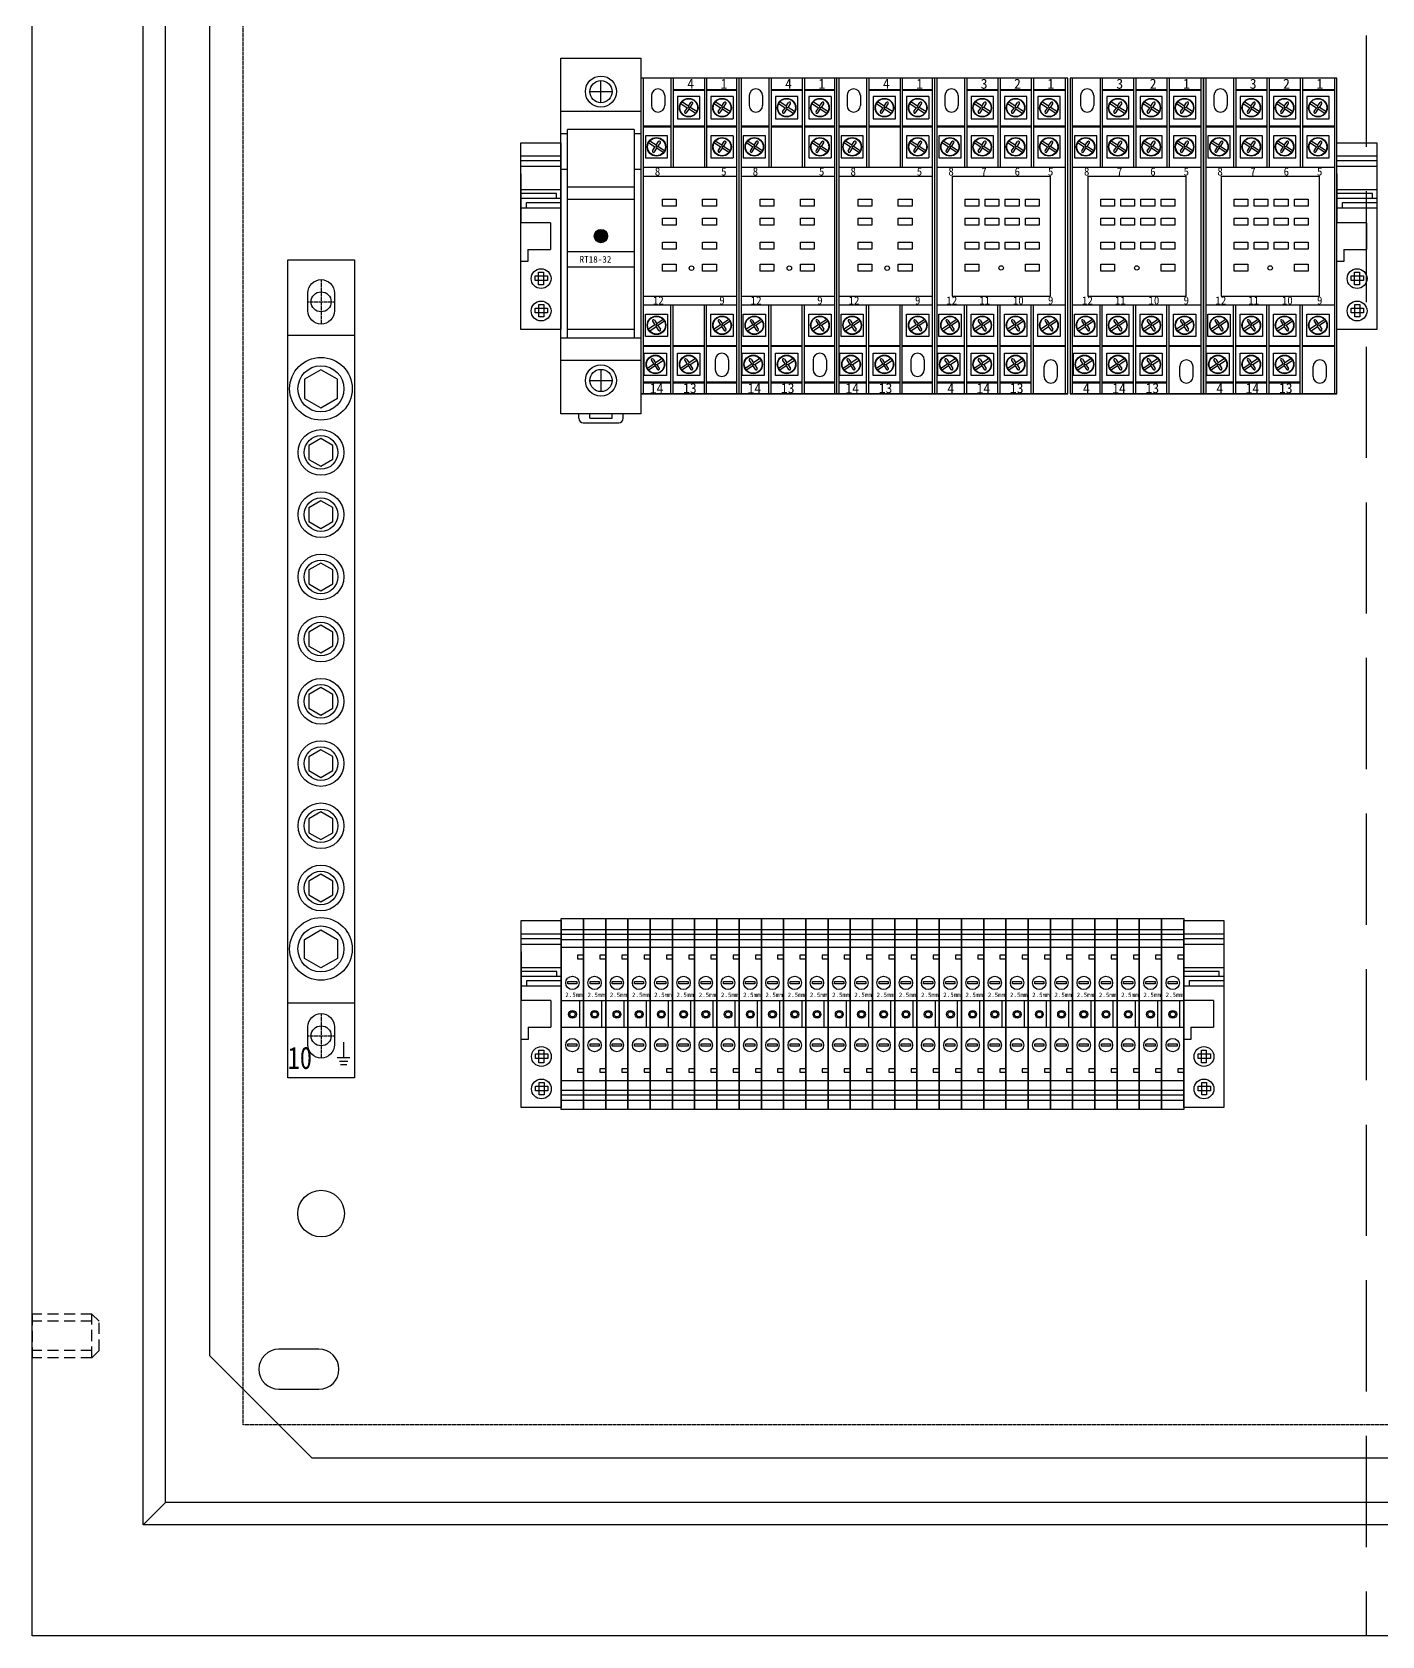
# Model space of a CAD drawing. Extents: x 1550729 to 1551329, y 398456 to 399656.
# Drawn here: x 1550728.8 to 1551032.3, y 398456.1 to 398816.9 of the extents above; entities that cross this region are included whole.
import ezdxf

# ---------------------------------------------------------------- set-up
doc = ezdxf.new("R2010")
doc.units = 0
doc.header["$MEASUREMENT"] = 0
for name, pattern in [('DASH', [0.35, 0.25, -0.1]), ('HIDDEN', [0.375, 0.25, -0.125]), ('LYJS-XX', [0.35, 0.25, -0.1])]:
    doc.linetypes.add(name, pattern=pattern)
for name, color, linetype in [('LY-JS-BJ', 7, 'Continuous'), ('LY-JS-YQJ', 7, 'Continuous'), ('布置图', 20, 'Continuous')]:
    doc.layers.add(name, color=color, linetype=linetype)
doc.layers.add('LY-二次控制图', color=7, linetype='Continuous', lineweight=18)
doc.styles.add('-宋体', font='', dxfattribs={"width": 0.65})
doc.styles.get('-宋体').set_extended_font_data('NSimSun')

# ---------------------------------------------------------------- blocks, each defined once
blk = doc.blocks.new('A$C7F2E4CF4')
at = {"layer": 'LY-JS-YQJ', "color": 1, "linetype": 'DASH'}
for p, q in [((0, 5), (0, -5)), ((-3, 0), (3, 0))]:
    blk.add_line(p, q, dxfattribs=at)
at = {"layer": 'LY-JS-YQJ', "color": 0, "linetype": 'ByBlock'}
blk.add_lwpolyline([(0, 5), (0, 5, -0.414214), (3, 2), (3, -2, -0.414214), (0, -5), (0, -5, -0.414214), (-3, -2), (-3, 2, -0.414214)], format="xyb", close=True, dxfattribs=at)
blk = doc.blocks.new('10位地排2021')
at = {"layer": 'LY-JS-YQJ', "color": 2}
for p, q in [((0, 0), (0, 184)), ((0, 184), (15, 184)), ((15, 184), (15, 0)), ((15, 167), (0, 167)), ((15, 16.77), (0, 16.77)), ((15, 0), (0, 0))]:
    blk.add_line(p, q, dxfattribs=at)
at = {"layer": 'LY-JS-YQJ', "color": 4}
for p, q in [((12.56, 7.99), (12.56, 4.56)), ((11.13, 4.56), (13.98, 4.56)), ((11.63, 3.76), (13.48, 3.76)), ((11.84, 3.01), (13.27, 3.01))]:
    blk.add_line(p, q, dxfattribs=at)
at = {"layer": 'LY-JS-YQJ', "color": 3}
for points in [[(7.47, 150.73), (11.17, 152.88), (11.15, 157.15), (7.44, 159.28), (3.75, 157.13), (3.76, 152.85)], [(7.47, 137.58), (10.17, 139.14), (10.15, 142.26), (7.45, 143.81), (4.75, 142.24), (4.76, 139.13)], [(7.47, 123.58), (10.17, 125.14), (10.15, 128.26), (7.45, 129.81), (4.75, 128.24), (4.76, 125.13)], [(7.47, 109.58), (10.17, 111.14), (10.15, 114.26), (7.45, 115.81), (4.75, 114.24), (4.76, 111.13)], [(7.47, 95.58), (10.17, 97.14), (10.15, 100.26), (7.45, 101.81), (4.75, 100.24), (4.76, 97.13)], [(7.47, 81.58), (10.17, 83.14), (10.15, 86.26), (7.45, 87.81), (4.75, 86.24), (4.76, 83.13)], [(7.47, 67.58), (10.17, 69.14), (10.15, 72.26), (7.45, 73.81), (4.75, 72.24), (4.76, 69.13)], [(7.47, 53.58), (10.17, 55.14), (10.15, 58.26), (7.45, 59.81), (4.75, 58.24), (4.76, 55.13)], [(7.47, 39.58), (10.17, 41.14), (10.15, 44.26), (7.45, 45.81), (4.75, 44.24), (4.76, 41.13)], [(7.47, 33.28), (11.17, 31.13), (11.15, 26.85), (7.44, 24.72), (3.75, 26.87), (3.76, 31.15)]]:
    blk.add_lwpolyline(points, close=True, dxfattribs=at)
for centre, radius in [((7.46, 155), 7.05), ((7.46, 155), 5.18), ((7.46, 140.69), 5.14), ((7.46, 140.69), 3.78), ((7.46, 126.69), 5.14), ((7.46, 126.69), 3.78), ((7.46, 112.69), 5.14), ((7.46, 112.69), 3.78), ((7.46, 98.69), 5.14), ((7.46, 98.69), 3.78), ((7.46, 84.69), 5.14), ((7.46, 84.69), 3.78), ((7.46, 70.69), 5.14), ((7.46, 70.69), 3.78), ((7.46, 56.69), 5.14), ((7.46, 56.69), 3.78), ((7.46, 42.69), 5.14), ((7.46, 42.69), 3.78), ((7.46, 29), 7.05), ((7.46, 29), 5.18)]:
    blk.add_circle(centre, radius, dxfattribs=at)
at = {"layer": 'LY-JS-YQJ', "color": 0}
for p in [(7.5, 174.55), (7.5, 9.45)]:
    blk.add_blockref('A$C7F2E4CF4', p, dxfattribs=at)
at = {"layer": 'LY-JS-YQJ', "color": 1, "style": '-宋体', "width": 0.8}
blk.add_text('10', height=5, dxfattribs=at).set_placement((0, 2))
blk = doc.blocks.new('600-1200-明-底板')
at = {"layer": 'LY-JS-BJ', "color": 1}
blk.add_lwpolyline([(-237, 560), (237, 560), (260, 537), (260, -537), (237, -560), (-237, -560), (-260, -537), (-260, 537)], close=True, dxfattribs=at)
blk.add_lwpolyline([(-244.5, -544.5), (-235.5, -544.5, 1), (-235.5, -535.5), (-244.5, -535.5, 1)], format="xyb", close=True, dxfattribs=at)
blk.add_circle((-235, -505), 5.25, dxfattribs=at)
blk = doc.blocks.new('壳体接地点')
at = {"layer": 'LY-JS-BJ', "color": 0, "linetype": 'HIDDEN', "lineweight": -3, "ltscale": 10}
for p, q in [((13.43, 4.92), (0, 4.92)), ((13.43, -4.92), (13.43, 4.92)), ((15.06, 3.3), (13.43, 4.92)), ((13.43, 3.3), (0, 3.3)), ((15.06, -3.3), (15.06, 3.3)), ((13.43, -3.3), (0, -3.3)), ((15.06, -3.3), (13.43, -4.92)), ((13.43, -4.92), (0, -4.92))]:
    blk.add_line(p, q, dxfattribs=at)
at = {"layer": 'LY-JS-BJ', "color": 7, "linetype": 'HIDDEN', "lineweight": -3, "ltscale": 10}
blk.add_line((0, 4.92), (0, -4.92), dxfattribs=at)
blk = doc.blocks.new('端子堵头')
at = {"layer": 'LY-JS-YQJ'}
for p, q in [((0, 39.03), (9, 39.03)), ((0, 37.96), (9, 37.96)), ((0, 36.73), (9, 36.73)), ((0, 35), (0, 24)), ((9, 35), (9, 24)), ((9, 34.58), (9, 33.47)), ((0, 31.48), (9, 31.48)), ((7.97, 30.59), (0, 30.59)), ((0, 29.53), (9, 29.53)), ((7.97, 29.53), (7.97, 30.59)), ((0, 27.32), (9, 27.32)), ((1.25, 27.32), (1.25, 28.56)), ((1.25, 28.56), (9, 28.56)), ((6.66, 24), (0, 24)), ((6.66, 24), (6.66, 18)), ((1.59, 15.27), (0, 15.27)), ((1.59, 18), (1.59, 15.27)), ((1.59, 18), (6.66, 18))]:
    blk.add_line(p, q, dxfattribs=at)
for points in [[(0, 42), (9, 42), (9, 0), (0, 0)], [(3.2, 12.05), (6.01, 12.05), (6.01, 10.99), (3.2, 10.99)], [(5.06, 12.84), (5.06, 10.03), (3.99, 10.03), (3.99, 12.84)], [(3.2, 4.76), (6.01, 4.76), (6.01, 3.69), (3.2, 3.69)], [(5.13, 5.6), (5.13, 2.79), (4.06, 2.79), (4.06, 5.6)]]:
    blk.add_lwpolyline(points, close=True, dxfattribs=at)
for centre in [(4.54, 11.43), (4.54, 4.14)]:
    blk.add_circle(centre, 2.23, dxfattribs=at)
blk = doc.blocks.new('HH54P')
at = {"layer": 'LY-JS-YQJ'}
for p, q in [((0, 71), (0, 68.5)), ((30, 71), (0, 71)), ((0, 71), (0, 0)), ((0.5, 71), (0.5, 0)), ((6.75, 71), (6.75, 51)), ((7.25, 71), (7.25, 51)), ((14.25, 71), (14.25, 51)), ((14.75, 71), (14.75, 51)), ((21.75, 71), (21.75, 51)), ((22.25, 71), (22.25, 51)), ((29.5, 0), (29.5, 71)), ((30, 0), (30, 71)), ((2.34, 67.09), (2.34, 64.88)), ((5.34, 67.09), (5.34, 64.88)), ((7.25, 68.5), (14.25, 68.5)), ((7.25, 68.3), (14.25, 68.3)), ((13.24, 66.87), (8.24, 66.87)), ((8.24, 66.87), (8.24, 61.87)), ((10.4, 64.3), (8.95, 65.27)), ((10.67, 64.71), (9.21, 65.67)), ((10.67, 64.71), (11.21, 65.53)), ((11.07, 64.44), (11.61, 65.26)), ((13.24, 61.87), (13.24, 66.87)), ((14.75, 68.5), (21.75, 68.5)), ((14.75, 68.3), (21.75, 68.3)), ((15.74, 66.87), (15.74, 61.87)), ((20.74, 66.87), (15.74, 66.87)), ((17.9, 64.3), (16.45, 65.27)), ((18.17, 64.71), (16.71, 65.67)), ((18.17, 64.71), (18.71, 65.53)), ((18.57, 64.44), (19.11, 65.26)), ((20.74, 61.87), (20.74, 66.87)), ((22.25, 68.5), (29.5, 68.5)), ((22.25, 68.3), (29.5, 68.3)), ((28.24, 66.87), (23.24, 66.87)), ((23.24, 66.87), (23.24, 61.87)), ((25.4, 64.3), (23.95, 65.27)), ((25.67, 64.71), (24.21, 65.67)), ((25.67, 64.71), (26.21, 65.53)), ((26.07, 64.44), (26.61, 65.26)), ((28.24, 61.87), (28.24, 66.87)), ((8.24, 61.87), (13.24, 61.87)), ((9.86, 63.48), (10.4, 64.3)), ((10.26, 63.22), (10.8, 64.04)), ((11.07, 64.44), (10.4, 64.3)), ((10.67, 64.71), (10.8, 64.04)), ((12.26, 63.08), (10.8, 64.04)), ((12.53, 63.48), (11.07, 64.44)), ((15.74, 61.87), (20.74, 61.87)), ((17.36, 63.48), (17.9, 64.3)), ((17.76, 63.22), (18.3, 64.04)), ((18.57, 64.44), (17.9, 64.3)), ((18.17, 64.71), (18.3, 64.04)), ((19.76, 63.08), (18.3, 64.04)), ((20.03, 63.48), (18.57, 64.44)), ((23.24, 61.87), (28.24, 61.87)), ((24.86, 63.48), (25.4, 64.3)), ((25.26, 63.22), (25.8, 64.04)), ((26.07, 64.44), (25.4, 64.3)), ((25.67, 64.71), (25.8, 64.04)), ((27.26, 63.08), (25.8, 64.04)), ((27.53, 63.48), (26.07, 64.44)), ((0.5, 60.3), (6.75, 60.3)), ((0.5, 60.1), (6.75, 60.1)), ((5.99, 58.07), (0.99, 58.07)), ((0.99, 58.07), (0.99, 53.07)), ((5.99, 53.07), (5.99, 58.07)), ((7.25, 60.3), (14.25, 60.3)), ((7.25, 60.1), (14.25, 60.1)), ((8.24, 58.07), (8.24, 53.07)), ((13.24, 58.07), (8.24, 58.07)), ((13.24, 53.07), (13.24, 58.07)), ((14.75, 60.3), (21.75, 60.3)), ((14.75, 60.1), (21.75, 60.1)), ((20.74, 58.07), (15.74, 58.07)), ((15.74, 58.07), (15.74, 53.07)), ((20.74, 53.07), (20.74, 58.07)), ((22.25, 60.3), (29.5, 60.3)), ((22.25, 60.1), (29.5, 60.1)), ((23.24, 58.07), (23.24, 53.07)), ((28.24, 58.07), (23.24, 58.07)), ((28.24, 53.07), (28.24, 58.07)), ((3.15, 55.51), (1.7, 56.47)), ((3.42, 55.91), (1.96, 56.87)), ((2.61, 54.68), (3.15, 55.51)), ((3.01, 54.42), (3.55, 55.24)), ((3.82, 55.64), (3.15, 55.51)), ((3.42, 55.91), (3.96, 56.73)), ((3.42, 55.91), (3.55, 55.24)), ((5.01, 54.28), (3.55, 55.24)), ((3.82, 55.64), (4.36, 56.46)), ((5.28, 54.68), (3.82, 55.64)), ((10.4, 55.51), (8.95, 56.47)), ((10.67, 55.91), (9.21, 56.87)), ((9.86, 54.68), (10.4, 55.51)), ((10.26, 54.42), (10.8, 55.24)), ((11.07, 55.64), (10.4, 55.51)), ((10.67, 55.91), (11.21, 56.73)), ((10.67, 55.91), (10.8, 55.24)), ((12.26, 54.28), (10.8, 55.24)), ((11.07, 55.64), (11.61, 56.46)), ((12.53, 54.68), (11.07, 55.64)), ((17.9, 55.51), (16.45, 56.47)), ((18.17, 55.91), (16.71, 56.87)), ((17.36, 54.68), (17.9, 55.51)), ((17.76, 54.42), (18.3, 55.24)), ((18.57, 55.64), (17.9, 55.51)), ((18.17, 55.91), (18.71, 56.73)), ((18.17, 55.91), (18.3, 55.24)), ((19.76, 54.28), (18.3, 55.24)), ((18.57, 55.64), (19.11, 56.46)), ((20.03, 54.68), (18.57, 55.64)), ((25.4, 55.51), (23.95, 56.47)), ((25.67, 55.91), (24.21, 56.87)), ((24.86, 54.68), (25.4, 55.51)), ((25.26, 54.42), (25.8, 55.24)), ((26.07, 55.64), (25.4, 55.51)), ((25.67, 55.91), (26.21, 56.73)), ((25.67, 55.91), (25.8, 55.24)), ((27.26, 54.28), (25.8, 55.24)), ((26.07, 55.64), (26.61, 56.46)), ((27.53, 54.68), (26.07, 55.64)), ((0.5, 51), (29.5, 51)), ((0.99, 53.07), (5.99, 53.07)), ((8.24, 53.07), (13.24, 53.07)), ((15.74, 53.07), (20.74, 53.07)), ((23.24, 53.07), (28.24, 53.07)), ((4, 49), (4, 22)), ((4, 49), (26, 49)), ((26, 49), (26, 22)), ((4, 22), (26, 22)), ((0.5, 20), (29.5, 20)), ((6.75, 0), (6.75, 20)), ((7.25, 0), (7.25, 20)), ((14.25, 0), (14.25, 20)), ((14.75, 0), (14.75, 20)), ((21.75, 0), (21.75, 20)), ((22.25, 0), (22.25, 20)), ((0.99, 12.93), (0.99, 17.93)), ((0.99, 17.93), (5.99, 17.93)), ((3.15, 15.49), (1.7, 14.53)), ((3.42, 15.09), (1.96, 14.13)), ((2.61, 16.32), (3.15, 15.49)), ((3.01, 16.58), (3.55, 15.76)), ((3.82, 15.36), (3.15, 15.49)), ((3.42, 15.09), (3.55, 15.76)), ((3.42, 15.09), (3.96, 14.27)), ((5.01, 16.72), (3.55, 15.76)), ((5.28, 16.32), (3.82, 15.36)), ((3.82, 15.36), (4.36, 14.54)), ((5.99, 17.93), (5.99, 12.93)), ((8.24, 17.93), (13.24, 17.93)), ((8.24, 12.93), (8.24, 17.93)), ((10.4, 15.49), (8.95, 14.53)), ((10.67, 15.09), (9.21, 14.13)), ((9.86, 16.32), (10.4, 15.49)), ((10.26, 16.58), (10.8, 15.76)), ((11.07, 15.36), (10.4, 15.49)), ((10.67, 15.09), (10.8, 15.76)), ((10.67, 15.09), (11.21, 14.27)), ((12.26, 16.72), (10.8, 15.76)), ((12.53, 16.32), (11.07, 15.36)), ((11.07, 15.36), (11.61, 14.54)), ((13.24, 17.93), (13.24, 12.93)), ((15.74, 12.93), (15.74, 17.93)), ((15.74, 17.93), (20.74, 17.93)), ((17.9, 15.49), (16.45, 14.53)), ((18.17, 15.09), (16.71, 14.13)), ((17.36, 16.32), (17.9, 15.49)), ((17.76, 16.58), (18.3, 15.76)), ((18.57, 15.36), (17.9, 15.49)), ((18.17, 15.09), (18.3, 15.76)), ((18.17, 15.09), (18.71, 14.27)), ((19.76, 16.72), (18.3, 15.76)), ((20.03, 16.32), (18.57, 15.36)), ((18.57, 15.36), (19.11, 14.54)), ((20.74, 17.93), (20.74, 12.93)), ((23.24, 17.93), (28.24, 17.93)), ((23.24, 12.93), (23.24, 17.93)), ((25.4, 15.49), (23.95, 14.53)), ((25.67, 15.09), (24.21, 14.13)), ((24.86, 16.32), (25.4, 15.49)), ((25.26, 16.58), (25.8, 15.76)), ((26.07, 15.36), (25.4, 15.49)), ((25.67, 15.09), (25.8, 15.76)), ((25.67, 15.09), (26.21, 14.27)), ((27.26, 16.72), (25.8, 15.76)), ((27.53, 16.32), (26.07, 15.36)), ((26.07, 15.36), (26.61, 14.54)), ((28.24, 17.93), (28.24, 12.93)), ((0.5, 10.9), (6.75, 10.9)), ((5.99, 12.93), (0.99, 12.93)), ((7.25, 10.9), (14.25, 10.9)), ((13.24, 12.93), (8.24, 12.93)), ((14.75, 10.9), (21.75, 10.9)), ((20.74, 12.93), (15.74, 12.93)), ((22.25, 10.9), (29.5, 10.9)), ((28.24, 12.93), (23.24, 12.93)), ((0.5, 10.7), (6.75, 10.7)), ((0.74, 4.13), (0.74, 9.13)), ((0.74, 9.13), (5.74, 9.13)), ((2.36, 7.52), (2.9, 6.7)), ((2.76, 7.78), (3.3, 6.96)), ((4.76, 7.92), (3.3, 6.96)), ((5.03, 7.52), (3.57, 6.56)), ((5.74, 9.13), (5.74, 4.13)), ((7.25, 10.7), (14.25, 10.7)), ((8.24, 9.13), (13.24, 9.13)), ((8.24, 4.13), (8.24, 9.13)), ((9.86, 7.52), (10.4, 6.7)), ((10.26, 7.78), (10.8, 6.96)), ((12.26, 7.92), (10.8, 6.96)), ((12.53, 7.52), (11.07, 6.56)), ((13.24, 9.13), (13.24, 4.13)), ((14.75, 10.7), (21.75, 10.7)), ((15.74, 4.13), (15.74, 9.13)), ((15.74, 9.13), (20.74, 9.13)), ((17.36, 7.52), (17.9, 6.7)), ((17.76, 7.78), (18.3, 6.96)), ((19.76, 7.92), (18.3, 6.96)), ((20.03, 7.52), (18.57, 6.56)), ((20.74, 9.13), (20.74, 4.13)), ((22.25, 10.7), (29.5, 10.7)), ((5.74, 4.13), (0.74, 4.13)), ((2.9, 6.7), (1.45, 5.73)), ((3.17, 6.29), (1.71, 5.33)), ((3.57, 6.56), (2.9, 6.7)), ((3.17, 6.29), (3.3, 6.96)), ((3.17, 6.29), (3.71, 5.47)), ((3.57, 6.56), (4.11, 5.74)), ((13.24, 4.13), (8.24, 4.13)), ((10.4, 6.7), (8.95, 5.73)), ((10.67, 6.29), (9.21, 5.33)), ((11.07, 6.56), (10.4, 6.7)), ((10.67, 6.29), (10.8, 6.96)), ((10.67, 6.29), (11.21, 5.47)), ((11.07, 6.56), (11.61, 5.74)), ((20.74, 4.13), (15.74, 4.13)), ((17.9, 6.7), (16.45, 5.73)), ((18.17, 6.29), (16.71, 5.33)), ((18.57, 6.56), (17.9, 6.7)), ((18.17, 6.29), (18.3, 6.96)), ((18.17, 6.29), (18.71, 5.47)), ((18.57, 6.56), (19.11, 5.74)), ((24.65, 3.91), (24.65, 6.12)), ((27.65, 3.91), (27.65, 6.12)), ((30, 0), (0, 0)), ((0, 0), (30, 0)), ((0.5, 2.7), (6.75, 2.7)), ((0.5, 2.5), (6.75, 2.5)), ((7.25, 2.7), (14.25, 2.7)), ((7.25, 2.5), (14.25, 2.5)), ((14.75, 2.7), (21.75, 2.7)), ((14.75, 2.5), (21.75, 2.5))]:
    blk.add_line(p, q, dxfattribs=at)
for points in [[(6.88, 43.81), (9.97, 43.81), (9.97, 42.22), (6.88, 42.22)], [(11.41, 43.81), (14.5, 43.81), (14.5, 42.22), (11.41, 42.22)], [(15.93, 43.81), (19.03, 43.81), (19.03, 42.22), (15.93, 42.22)], [(20.46, 43.81), (23.56, 43.81), (23.56, 42.22), (20.46, 42.22)], [(6.88, 39.53), (9.97, 39.53), (9.97, 37.95), (6.88, 37.95)], [(11.41, 39.53), (14.5, 39.53), (14.5, 37.95), (11.41, 37.95)], [(15.93, 39.53), (19.03, 39.53), (19.03, 37.95), (15.93, 37.95)], [(20.46, 39.53), (23.56, 39.53), (23.56, 37.95), (20.46, 37.95)], [(6.88, 34.15), (9.97, 34.15), (9.97, 32.57), (6.88, 32.57)], [(11.41, 34.15), (14.5, 34.15), (14.5, 32.57), (11.41, 32.57)], [(15.93, 34.15), (19.03, 34.15), (19.03, 32.57), (15.93, 32.57)], [(20.46, 34.15), (23.56, 34.15), (23.56, 32.57), (20.46, 32.57)], [(6.88, 29.16), (9.97, 29.16), (9.97, 27.58), (6.88, 27.58)], [(20.46, 29.16), (23.56, 29.16), (23.56, 27.58), (20.46, 27.58)]]:
    blk.add_lwpolyline(points, close=True, dxfattribs=at)
for centre, radius in [((10.74, 64.37), 2.09), ((10.74, 64.37), 2), ((18.24, 64.37), 2.09), ((18.24, 64.37), 2), ((25.74, 64.37), 2.09), ((25.74, 64.37), 2), ((3.49, 55.57), 2.09), ((3.49, 55.57), 2), ((10.74, 55.57), 2.09), ((10.74, 55.57), 2), ((18.24, 55.57), 2.09), ((18.24, 55.57), 2), ((25.74, 55.57), 2.09), ((25.74, 55.57), 2), ((15, 28.33), 0.5), ((3.49, 15.43), 2.09), ((3.49, 15.43), 2), ((10.74, 15.43), 2.09), ((10.74, 15.43), 2), ((18.24, 15.43), 2.09), ((18.24, 15.43), 2), ((25.74, 15.43), 2.09), ((25.74, 15.43), 2), ((3.24, 6.63), 2.09), ((3.24, 6.63), 2), ((10.74, 6.63), 2.09), ((10.74, 6.63), 2), ((18.24, 6.63), 2.09), ((18.24, 6.63), 2)]:
    blk.add_circle(centre, radius, dxfattribs=at)
for centre, radius, start, end in [((3.84, 67.09), 1.5, 0, 180), ((11.41, 65.39), 0.24, 326.5949, 146.5949), ((18.91, 65.39), 0.24, 326.5949, 146.5949), ((26.41, 65.39), 0.24, 326.5949, 146.5949), ((3.84, 64.88), 1.5, 180, 0), ((10.06, 63.35), 0.24, 146.5949, 326.5949), ((17.56, 63.35), 0.24, 146.5949, 326.5949), ((25.06, 63.35), 0.24, 146.5949, 326.5949), ((2.81, 54.55), 0.24, 146.5949, 326.5949), ((4.16, 56.6), 0.24, 326.5949, 146.5949), ((10.06, 54.55), 0.24, 146.5949, 326.5949), ((11.41, 56.6), 0.24, 326.5949, 146.5949), ((17.56, 54.55), 0.24, 146.5949, 326.5949), ((18.91, 56.6), 0.24, 326.5949, 146.5949), ((25.06, 54.55), 0.24, 146.5949, 326.5949), ((26.41, 56.6), 0.24, 326.5949, 146.5949), ((2.81, 16.45), 0.24, 33.4051, 213.4051), ((4.16, 14.4), 0.24, 213.4051, 33.4051), ((10.06, 16.45), 0.24, 33.4051, 213.4051), ((11.41, 14.4), 0.24, 213.4051, 33.4051), ((17.56, 16.45), 0.24, 33.4051, 213.4051), ((18.91, 14.4), 0.24, 213.4051, 33.4051), ((25.06, 16.45), 0.24, 33.4051, 213.4051), ((26.41, 14.4), 0.24, 213.4051, 33.4051), ((2.56, 7.65), 0.24, 33.4051, 213.4051), ((10.06, 7.65), 0.24, 33.4051, 213.4051), ((17.56, 7.65), 0.24, 33.4051, 213.4051), ((26.15, 6.12), 1.5, 0, 180), ((3.91, 5.61), 0.24, 213.4051, 33.4051), ((11.41, 5.61), 0.24, 213.4051, 33.4051), ((18.91, 5.61), 0.24, 213.4051, 33.4051), ((26.15, 3.91), 1.5, 180, 0)]:
    blk.add_arc(centre, radius, start, end, dxfattribs=at)
for s, insert, char_height, width, attachment_point in [('{\\fSimSun|b0|i0|c134|p2;3}', (10.4, 70.88), 2.25, 1.0919, 1), ('{\\fSimSun|b0|i0|c134|p2;2}', (17.9, 70.88), 2.25, 1.0919, 1), ('{\\fSimSun|b0|i0|c134|p2;1}', (25.4, 70.88), 2.25, 1.0919, 1), ('{\\fSimSun|b0|i0|c134|p2;8}', (3.12, 50.91), 1.8, 0.8735, 1), ('{\\fSimSun|b0|i0|c134|p2;7}', (10.52, 50.91), 1.8, 0.8735, 1), ('{\\fSimSun|b0|i0|c134|p2;6}', (18.02, 50.91), 1.8, 0.8735, 1), ('{\\fSimSun|b0|i0|c134|p2;5}', (25.52, 50.91), 1.8, 0.8735, 1), ('{\\fSimSun|b0|i0|c134|p2;12}', (2.68, 21.91), 1.8, 0.8735, 1), ('{\\fSimSun|b0|i0|c134|p2;11}', (10.07, 21.91), 1.8, 0.8735, 1), ('{\\fSimSun|b0|i0|c134|p2;10}', (17.62, 21.91), 1.8, 0.8735, 1), ('{\\fSimSun|b0|i0|c134|p2;9}', (25.52, 21.91), 1.8, 0.8735, 1), ('{\\fSimSun|b0|i0|c134|p2;4}', (2.9, 0.12), 2.25, 1.0919, 7), ('{\\fSimSun|b0|i0|c134|p2;14}', (9.47, 0.12), 2.25, 1.0919, 7), ('{\\fSimSun|b0|i0|c134|p2;13}', (16.97, 0.12), 2.25, 1.0919, 7)]:
    blk.add_mtext(s, dxfattribs=dict(at, insert=insert, char_height=char_height, width=width, attachment_point=attachment_point))
blk = doc.blocks.new('A$C05E77896')
at = {"layer": 'LY-JS-YQJ', "color": 3}
for p, q in [((0, 40.53), (5, 40.53)), ((0, 39.46), (5, 39.46)), ((0, 38.23), (5, 38.23)), ((0, 33.93), (0, 32.82)), ((5, 34.71), (3.66, 34.71)), ((3.66, 34.71), (3.66, 33.93)), ((3.66, 33.93), (5, 33.93)), ((5, 33.93), (5, 32.82)), ((0, 24.5), (5, 24.5)), ((4.07, 24.5), (4.07, 18.5)), ((0, 18.5), (5, 18.5)), ((5, 9.17), (3.66, 9.17)), ((3.66, 9.17), (3.66, 8.39)), ((3.66, 8.39), (5, 8.39)), ((0, 4.38), (5, 4.38)), ((0, 3.31), (5, 3.31)), ((0, 2.08), (5, 2.08))]:
    blk.add_line(p, q, dxfattribs=at)
for points in [[(0, 43), (5, 43), (5, 0), (0, 0)], [(0, 36.5), (5, 36.5), (5, 6.5), (0, 6.5)], [(1.47, 28.8), (3.53, 28.8), (3.53, 28.29), (1.47, 28.29)], [(1.47, 14.79), (3.53, 14.79), (3.53, 14.27), (1.47, 14.27)]]:
    blk.add_lwpolyline(points, close=True, dxfattribs=at)
for centre, radius in [((2.5, 28.5), 1.5), ((2.52, 21.42), 0.879), ((2.52, 21.42), 0.879), ((2.52, 21.42), 0.59), ((2.5, 14.5), 1.5)]:
    blk.add_circle(centre, radius, dxfattribs=at)
at = {"layer": 'LY-JS-YQJ', "color": 3, "insert": (0.91, 26.31), "char_height": 1, "width": 2.5692, "attachment_point": 1}
blk.add_mtext('2.5mm', dxfattribs=at)
blk = doc.blocks.new('UK-2.5 5组')
at = {"layer": 'LY-JS-YQJ'}
for p, q in [((0, 19.03), (5, 19.03)), ((5, 19.03), (10, 19.03)), ((10, 19.03), (15, 19.03)), ((15, 19.03), (20, 19.03)), ((0, 17.96), (5, 17.96)), ((0, 16.73), (5, 16.73)), ((5, 17.96), (10, 17.96)), ((5, 16.73), (10, 16.73)), ((10, 17.96), (15, 17.96)), ((10, 16.73), (15, 16.73)), ((15, 17.96), (20, 17.96)), ((15, 16.73), (20, 16.73)), ((5, 13.21), (3.66, 13.21)), ((3.66, 13.21), (3.66, 12.43)), ((3.66, 12.43), (5, 12.43)), ((5, 12.43), (5, 11.32)), ((10, 13.21), (8.66, 13.21)), ((8.66, 13.21), (8.66, 12.43)), ((8.66, 12.43), (10, 12.43)), ((10, 12.43), (10, 11.32)), ((15, 13.21), (13.66, 13.21)), ((13.66, 13.21), (13.66, 12.43)), ((13.66, 12.43), (15, 12.43)), ((15, 12.43), (15, 11.32)), ((20, 13.21), (18.66, 13.21)), ((18.66, 13.21), (18.66, 12.43)), ((18.66, 12.43), (20, 12.43)), ((0, 3), (5, 3)), ((4.07, 3), (4.07, -3)), ((5, 3), (10, 3)), ((9.07, 3), (9.07, -3)), ((10, 3), (15, 3)), ((14.07, 3), (14.07, -3)), ((15, 3), (20, 3)), ((19.07, 3), (19.07, -3)), ((0, -3), (5, -3)), ((5, -3), (10, -3)), ((10, -3), (15, -3)), ((15, -3), (20, -3)), ((5, -12.33), (3.66, -12.33)), ((3.66, -12.33), (3.66, -13.11)), ((3.66, -13.11), (5, -13.11)), ((10, -12.33), (8.66, -12.33)), ((8.66, -12.33), (8.66, -13.11)), ((8.66, -13.11), (10, -13.11)), ((15, -12.33), (13.66, -12.33)), ((13.66, -12.33), (13.66, -13.11)), ((13.66, -13.11), (15, -13.11)), ((20, -12.33), (18.66, -12.33)), ((18.66, -12.33), (18.66, -13.11)), ((18.66, -13.11), (20, -13.11)), ((0, -17.12), (5, -17.12)), ((5, -17.12), (10, -17.12)), ((10, -17.12), (15, -17.12)), ((15, -17.12), (20, -17.12)), ((0, -18.19), (5, -18.19)), ((0, -19.42), (5, -19.42)), ((5, -18.19), (10, -18.19)), ((5, -19.42), (10, -19.42)), ((10, -18.19), (15, -18.19)), ((10, -19.42), (15, -19.42)), ((15, -18.19), (20, -18.19)), ((15, -19.42), (20, -19.42))]:
    blk.add_line(p, q, dxfattribs=at)
at = {"layer": 'LY-JS-YQJ', "color": 6}
for p, q in [((20, 19.03), (25, 19.03)), ((20, 17.96), (25, 17.96)), ((20, 16.73), (25, 16.73)), ((20, 12.43), (20, 11.32)), ((25, 13.21), (23.66, 13.21)), ((23.66, 13.21), (23.66, 12.43)), ((23.66, 12.43), (25, 12.43)), ((25, 12.43), (25, 11.32)), ((20, 3), (25, 3)), ((24.07, 3), (24.07, -3)), ((20, -3), (25, -3)), ((25, -12.33), (23.66, -12.33)), ((23.66, -12.33), (23.66, -13.11)), ((23.66, -13.11), (25, -13.11)), ((20, -17.12), (25, -17.12)), ((20, -18.19), (25, -18.19)), ((20, -19.42), (25, -19.42))]:
    blk.add_line(p, q, dxfattribs=at)
at = {"layer": 'LY-JS-YQJ'}
for points in [[(0, 21.5), (5, 21.5), (5, -21.5), (0, -21.5)], [(5, 21.5), (10, 21.5), (10, -21.5), (5, -21.5)], [(10, 21.5), (15, 21.5), (15, -21.5), (10, -21.5)], [(15, 21.5), (20, 21.5), (20, -21.5), (15, -21.5)], [(0, 15), (5, 15), (5, -15), (0, -15)], [(5, 15), (10, 15), (10, -15), (5, -15)], [(10, 15), (15, 15), (15, -15), (10, -15)], [(15, 15), (20, 15), (20, -15), (15, -15)], [(1.47, 7.3), (3.53, 7.3), (3.53, 6.79), (1.47, 6.79)], [(6.47, 7.3), (8.53, 7.3), (8.53, 6.79), (6.47, 6.79)], [(11.47, 7.3), (13.53, 7.3), (13.53, 6.79), (11.47, 6.79)], [(16.47, 7.3), (18.53, 7.3), (18.53, 6.79), (16.47, 6.79)], [(1.47, -6.71), (3.53, -6.71), (3.53, -7.23), (1.47, -7.23)], [(6.47, -6.71), (8.53, -6.71), (8.53, -7.23), (6.47, -7.23)], [(11.47, -6.71), (13.53, -6.71), (13.53, -7.23), (11.47, -7.23)], [(16.47, -6.71), (18.53, -6.71), (18.53, -7.23), (16.47, -7.23)]]:
    blk.add_lwpolyline(points, close=True, dxfattribs=at)
at = {"layer": 'LY-JS-YQJ', "color": 6}
for points in [[(20, 21.5), (25, 21.5), (25, -21.5), (20, -21.5)], [(20, 15), (25, 15), (25, -15), (20, -15)], [(21.47, 7.3), (23.53, 7.3), (23.53, 6.79), (21.47, 6.79)], [(21.47, -6.71), (23.53, -6.71), (23.53, -7.23), (21.47, -7.23)]]:
    blk.add_lwpolyline(points, close=True, dxfattribs=at)
at = {"layer": 'LY-JS-YQJ'}
for centre, radius in [((2.5, 7), 1.5), ((7.5, 7), 1.5), ((12.5, 7), 1.5), ((17.5, 7), 1.5), ((2.52, -0.08), 0.879), ((2.52, -0.08), 0.879), ((2.52, -0.08), 0.59), ((7.52, -0.08), 0.879), ((7.52, -0.08), 0.879), ((7.52, -0.08), 0.59), ((12.52, -0.08), 0.879), ((12.52, -0.08), 0.879), ((12.52, -0.08), 0.59), ((17.52, -0.08), 0.879), ((17.52, -0.08), 0.879), ((17.52, -0.08), 0.59), ((2.5, -7), 1.5), ((7.5, -7), 1.5), ((12.5, -7), 1.5), ((17.5, -7), 1.5)]:
    blk.add_circle(centre, radius, dxfattribs=at)
at = {"layer": 'LY-JS-YQJ', "color": 6}
for centre, radius in [((22.5, 7), 1.5), ((22.52, -0.08), 0.879), ((22.52, -0.08), 0.879), ((22.52, -0.08), 0.59), ((22.5, -7), 1.5)]:
    blk.add_circle(centre, radius, dxfattribs=at)
at = {"layer": 'LY-JS-YQJ', "char_height": 1, "width": 2.5692, "attachment_point": 1}
for insert in [(0.91, 4.81), (5.91, 4.81), (10.91, 4.81), (15.91, 4.81)]:
    blk.add_mtext('2.5mm', dxfattribs=dict(at, insert=insert))
at = {"layer": 'LY-JS-YQJ', "color": 6, "insert": (20.91, 4.81), "char_height": 1, "width": 2.5692, "attachment_point": 1}
blk.add_mtext('2.5mm', dxfattribs=at)
blk = doc.blocks.new('HH52P')
at = {"layer": 'LY-JS-YQJ'}
for p, q in [((0, 71), (0, 0)), ((22, 71), (0, 71)), ((0, 71), (0, 68.5)), ((0.5, 71), (0.5, 0)), ((6.75, 71), (6.75, 51)), ((7.25, 71), (7.25, 51)), ((14.25, 71), (14.25, 51)), ((14.75, 71), (14.75, 51)), ((21.5, 71), (21.5, 0)), ((22, 71), (22, 0)), ((2.34, 67.09), (2.34, 64.88)), ((5.34, 67.09), (5.34, 64.88)), ((7.25, 68.5), (14.25, 68.5)), ((7.25, 68.3), (14.25, 68.3)), ((8.24, 66.87), (8.24, 61.87)), ((13.24, 66.87), (8.24, 66.87)), ((10.4, 64.3), (8.95, 65.27)), ((10.67, 64.71), (9.21, 65.67)), ((10.67, 64.71), (11.21, 65.53)), ((11.07, 64.44), (11.61, 65.26)), ((13.24, 61.87), (13.24, 66.87)), ((14.75, 68.5), (21.5, 68.5)), ((14.75, 68.3), (21.5, 68.3)), ((20.74, 66.87), (15.74, 66.87)), ((15.74, 66.87), (15.74, 61.87)), ((17.9, 64.3), (16.45, 65.27)), ((18.17, 64.71), (16.71, 65.67)), ((18.17, 64.71), (18.71, 65.53)), ((18.57, 64.44), (19.11, 65.26)), ((20.74, 66.87), (20.74, 61.87)), ((8.24, 61.87), (13.24, 61.87)), ((9.86, 63.48), (10.4, 64.3)), ((10.26, 63.22), (10.8, 64.04)), ((11.07, 64.44), (10.4, 64.3)), ((10.67, 64.71), (10.8, 64.04)), ((12.26, 63.08), (10.8, 64.04)), ((12.53, 63.48), (11.07, 64.44)), ((15.74, 61.87), (20.74, 61.87)), ((17.36, 63.48), (17.9, 64.3)), ((17.76, 63.22), (18.3, 64.04)), ((18.57, 64.44), (17.9, 64.3)), ((18.17, 64.71), (18.3, 64.04)), ((19.76, 63.08), (18.3, 64.04)), ((20.03, 63.48), (18.57, 64.44)), ((0.5, 60.3), (6.75, 60.3)), ((0.5, 60.1), (6.75, 60.1)), ((0.99, 58.07), (0.99, 53.07)), ((5.99, 58.07), (0.99, 58.07)), ((5.99, 53.07), (5.99, 58.07)), ((7.25, 60.3), (14.25, 60.3)), ((7.25, 60.1), (14.25, 60.1)), ((14.75, 60.3), (21.5, 60.3)), ((14.75, 60.1), (21.5, 60.1)), ((15.74, 58.07), (15.74, 53.07)), ((20.74, 58.07), (15.74, 58.07)), ((20.74, 58.07), (20.74, 53.07)), ((3.15, 55.51), (1.7, 56.47)), ((3.42, 55.91), (1.96, 56.87)), ((2.61, 54.68), (3.15, 55.51)), ((3.01, 54.42), (3.55, 55.24)), ((3.82, 55.64), (3.15, 55.51)), ((3.42, 55.91), (3.96, 56.73)), ((3.42, 55.91), (3.55, 55.24)), ((5.01, 54.28), (3.55, 55.24)), ((3.82, 55.64), (4.36, 56.46)), ((5.28, 54.68), (3.82, 55.64)), ((17.9, 55.51), (16.45, 56.47)), ((18.17, 55.91), (16.71, 56.87)), ((17.36, 54.68), (17.9, 55.51)), ((17.76, 54.42), (18.3, 55.24)), ((18.57, 55.64), (17.9, 55.51)), ((18.17, 55.91), (18.71, 56.73)), ((18.17, 55.91), (18.3, 55.24)), ((19.76, 54.28), (18.3, 55.24)), ((18.57, 55.64), (19.11, 56.46)), ((20.03, 54.68), (18.57, 55.64)), ((0.5, 51), (21.5, 51)), ((0.99, 53.07), (5.99, 53.07)), ((15.74, 53.07), (20.74, 53.07)), ((0.5, 49), (21.5, 49)), ((0.5, 22), (21.5, 22)), ((0.5, 20), (21.5, 20)), ((6.75, 0), (6.75, 20)), ((7.25, 0), (7.25, 20)), ((14.25, 0), (14.25, 20)), ((14.75, 0), (14.75, 20)), ((0.99, 17.93), (5.99, 17.93)), ((0.99, 12.93), (0.99, 17.93)), ((3.15, 15.49), (1.7, 14.53)), ((3.42, 15.09), (1.96, 14.13)), ((2.61, 16.32), (3.15, 15.49)), ((3.01, 16.58), (3.55, 15.76)), ((3.82, 15.36), (3.15, 15.49)), ((3.42, 15.09), (3.55, 15.76)), ((3.42, 15.09), (3.96, 14.27)), ((5.01, 16.72), (3.55, 15.76)), ((5.28, 16.32), (3.82, 15.36)), ((3.82, 15.36), (4.36, 14.54)), ((5.99, 17.93), (5.99, 12.93)), ((15.74, 17.93), (20.74, 17.93)), ((15.74, 12.93), (15.74, 17.93)), ((17.9, 15.49), (16.45, 14.53)), ((18.17, 15.09), (16.71, 14.13)), ((17.36, 16.32), (17.9, 15.49)), ((17.76, 16.58), (18.3, 15.76)), ((18.57, 15.36), (17.9, 15.49)), ((18.17, 15.09), (18.3, 15.76)), ((18.17, 15.09), (18.71, 14.27)), ((19.76, 16.72), (18.3, 15.76)), ((20.03, 16.32), (18.57, 15.36)), ((18.57, 15.36), (19.11, 14.54)), ((20.74, 17.93), (20.74, 12.93)), ((0.5, 10.9), (6.75, 10.9)), ((5.99, 12.93), (0.99, 12.93)), ((7.25, 10.9), (14.25, 10.9)), ((14.75, 10.9), (21.5, 10.9)), ((20.74, 12.93), (15.74, 12.93)), ((0.5, 10.7), (6.75, 10.7)), ((0.74, 9.13), (5.74, 9.13)), ((0.74, 4.13), (0.74, 9.13)), ((2.36, 7.52), (2.9, 6.7)), ((2.76, 7.78), (3.3, 6.96)), ((4.76, 7.92), (3.3, 6.96)), ((5.03, 7.52), (3.57, 6.56)), ((5.74, 9.13), (5.74, 4.13)), ((7.25, 10.7), (14.25, 10.7)), ((8.24, 4.13), (8.24, 9.13)), ((8.24, 9.13), (13.24, 9.13)), ((9.86, 7.52), (10.4, 6.7)), ((10.26, 7.78), (10.8, 6.96)), ((12.26, 7.92), (10.8, 6.96)), ((12.53, 7.52), (11.07, 6.56)), ((13.24, 9.13), (13.24, 4.13)), ((14.75, 10.7), (21.5, 10.7)), ((16.7, 7.65), (16.7, 5.44)), ((19.7, 7.65), (19.7, 5.44)), ((5.74, 4.13), (0.74, 4.13)), ((2.9, 6.7), (1.45, 5.73)), ((3.17, 6.29), (1.71, 5.33)), ((3.57, 6.56), (2.9, 6.7)), ((3.17, 6.29), (3.3, 6.96)), ((3.17, 6.29), (3.71, 5.47)), ((3.57, 6.56), (4.11, 5.74)), ((13.24, 4.13), (8.24, 4.13)), ((10.4, 6.7), (8.95, 5.73)), ((10.67, 6.29), (9.21, 5.33)), ((11.07, 6.56), (10.4, 6.7)), ((10.67, 6.29), (10.8, 6.96)), ((10.67, 6.29), (11.21, 5.47)), ((11.07, 6.56), (11.61, 5.74)), ((0, 0), (22, 0)), ((22, 0), (0, 0)), ((0.5, 2.7), (6.75, 2.7)), ((0.5, 2.5), (6.75, 2.5)), ((7.25, 2.7), (14.25, 2.7)), ((7.25, 2.5), (14.25, 2.5)), ((14.75, 2.7), (21.5, 2.7)), ((14.75, 2.5), (21.5, 2.5))]:
    blk.add_line(p, q, dxfattribs=at)
for points in [[(4.81, 43.81), (7.91, 43.81), (7.91, 42.22), (4.81, 42.22)], [(13.87, 43.81), (16.97, 43.81), (16.97, 42.22), (13.87, 42.22)], [(4.81, 39.53), (7.91, 39.53), (7.91, 37.95), (4.81, 37.95)], [(13.87, 39.53), (16.97, 39.53), (16.97, 37.95), (13.87, 37.95)], [(4.81, 34.15), (7.91, 34.15), (7.91, 32.57), (4.81, 32.57)], [(13.87, 34.15), (16.97, 34.15), (16.97, 32.57), (13.87, 32.57)], [(4.81, 29.16), (7.91, 29.16), (7.91, 27.58), (4.81, 27.58)], [(13.87, 29.16), (16.97, 29.16), (16.97, 27.58), (13.87, 27.58)]]:
    blk.add_lwpolyline(points, close=True, dxfattribs=at)
for centre, radius in [((10.74, 64.37), 2.09), ((10.74, 64.37), 2), ((18.24, 64.37), 2.09), ((18.24, 64.37), 2), ((3.49, 55.57), 2.09), ((3.49, 55.57), 2), ((18.24, 55.57), 2.09), ((18.24, 55.57), 2), ((11.36, 28.27), 0.5), ((3.49, 15.43), 2.09), ((3.49, 15.43), 2), ((18.24, 15.43), 2.09), ((18.24, 15.43), 2), ((3.24, 6.63), 2.09), ((3.24, 6.63), 2), ((10.74, 6.63), 2.09), ((10.74, 6.63), 2)]:
    blk.add_circle(centre, radius, dxfattribs=at)
for centre, radius, start, end in [((3.84, 67.09), 1.5, 0, 180), ((11.41, 65.39), 0.24, 326.5949, 146.5949), ((18.91, 65.39), 0.24, 326.5949, 146.5949), ((3.84, 64.88), 1.5, 180, 0), ((10.06, 63.35), 0.24, 146.5949, 326.5949), ((17.56, 63.35), 0.24, 146.5949, 326.5949), ((2.81, 54.55), 0.24, 146.5949, 326.5949), ((4.16, 56.6), 0.24, 326.5949, 146.5949), ((17.56, 54.55), 0.24, 146.5949, 326.5949), ((18.91, 56.6), 0.24, 326.5949, 146.5949), ((2.81, 16.45), 0.24, 33.4051, 213.4051), ((4.16, 14.4), 0.24, 213.4051, 33.4051), ((17.56, 16.45), 0.24, 33.4051, 213.4051), ((18.91, 14.4), 0.24, 213.4051, 33.4051), ((2.56, 7.65), 0.24, 33.4051, 213.4051), ((10.06, 7.65), 0.24, 33.4051, 213.4051), ((18.2, 7.65), 1.5, 0, 180), ((3.91, 5.61), 0.24, 213.4051, 33.4051), ((11.41, 5.61), 0.24, 213.4051, 33.4051), ((18.2, 5.44), 1.5, 180, 0)]:
    blk.add_arc(centre, radius, start, end, dxfattribs=at)
for s, insert, char_height, width, attachment_point in [('{\\fSimSun|b0|i0|c134|p2;4}', (10.4, 70.88), 2.25, 1.0919, 1), ('{\\fSimSun|b0|i0|c134|p2;1}', (17.9, 70.88), 2.25, 1.0919, 1), ('{\\fSimSun|b0|i0|c134|p2;8}', (3.12, 50.91), 1.8, 0.8735, 1), ('{\\fSimSun|b0|i0|c134|p2;5}', (18.02, 50.91), 1.8, 0.8735, 1), ('{\\fSimSun|b0|i0|c134|p2;12}', (2.68, 21.91), 1.8, 0.8735, 1), ('{\\fSimSun|b0|i0|c134|p2;9}', (17.62, 21.91), 1.8, 0.8735, 1), ('{\\fSimSun|b0|i0|c134|p2;14}', (1.97, 0.12), 2.25, 1.0919, 7), ('{\\fSimSun|b0|i0|c134|p2;13}', (9.47, 0.12), 2.25, 1.0919, 7)]:
    blk.add_mtext(s, dxfattribs=dict(at, insert=insert, char_height=char_height, width=width, attachment_point=attachment_point))
blk = doc.blocks.new('RT18保险 正视图')
at = {"layer": 'LY-JS-YQJ'}
blk.add_hatch(color=1, dxfattribs=at).paths.add_polyline_path([(1.5, -40, 1), (-1.5, -40, 1)])
for p, q in [((-9, -80), (-9, 0)), ((-9, 0), (9, 0)), ((9, 0), (9, -80)), ((0, -10.01), (0, -5.01)), ((-2.5, -7.51), (2.5, -7.51)), ((9, -12.01), (-9, -12.01)), ((-7.5, -17), (-9, -17)), ((7.5, -16), (-7.5, -16)), ((-7.5, -63), (-7.5, -16)), ((7.5, -16), (7.5, -63)), ((9, -17), (7.5, -17)), ((-7.5, -25), (-9, -25)), ((9, -25), (7.5, -25)), ((7.5, -29), (-7.5, -29)), ((7.5, -31.75), (-7.5, -31.75)), ((-7.5, -43.5), (7.5, -43.5)), ((-7.5, -46.9), (7.5, -46.9)), ((7.5, -61), (-7.5, -61)), ((9, -63), (-9, -63)), ((9, -67.99), (-9, -67.99)), ((0, -69.99), (0, -74.99)), ((-2.5, -72.49), (2.5, -72.49)), ((9, -80), (-9, -80)), ((-5, -81), (-5, -80)), ((-4, -82), (4, -82)), ((-2.5, -81), (-2.5, -80)), ((-2.5, -81), (2.5, -81)), ((2.5, -81), (2.5, -80)), ((5, -81), (5, -80))]:
    blk.add_line(p, q, dxfattribs=at)
for centre, radius in [((0, -7.51), 3.5), ((0, -7.51), 2.5), ((0, -72.49), 3.5), ((0, -72.49), 2.5)]:
    blk.add_circle(centre, radius, dxfattribs=at)
at = {"layer": 'LY-JS-YQJ', "color": 1}
blk.add_circle((0, -40), 1.5, dxfattribs=at)
at = {"layer": 'LY-JS-YQJ'}
for centre, start, end in [((-4, -81), 180, 270), ((4, -81), 270, 0)]:
    blk.add_arc(centre, 1, start, end, dxfattribs=at)
at = {"layer": 'LY-JS-YQJ', "insert": (-4.8, -44.5), "char_height": 1.5, "width": 12.3, "attachment_point": 1}
blk.add_mtext('RT18-32', dxfattribs=at)
blk = doc.blocks.new('RT18-32X-6A')
at = {"layer": 'LY-JS-YQJ'}
blk.add_blockref('RT18保险 正视图', (9, 80), dxfattribs=at)

msp = doc.modelspace()

# ---------------------------------------------------------------- linework, layer by layer
at = {"color": 6}
for centre in [(1550793.77, 398756.21), (1550793.77, 398591.1)]:
    msp.add_circle(centre, 2.25, dxfattribs=at)
at = {"layer": 'LY-JS-BJ', "color": 6, "linetype": 'LYJS-XX', "ltscale": 100}
msp.add_line((1551028.77, 399656.1), (1551028.77, 398456.1), dxfattribs=at)
at = {"layer": 'LY-JS-BJ', "color": 6, "ltscale": 50}
msp.add_line((1550753.77, 398481.1), (1550758.77, 398486.1), dxfattribs=at)
for points in [[(1550753.77, 399631.1), (1551303.77, 399631.1), (1551303.77, 398481.1), (1550753.77, 398481.1)], [(1550758.77, 399626.1), (1551298.77, 399626.1), (1551298.77, 398486.1), (1550758.77, 398486.1)]]:
    msp.add_lwpolyline(points, close=True, dxfattribs=at)
at = {"layer": 'LY-JS-BJ', "color": 6, "linetype": 'LYJS-XX', "lineweight": -3}
msp.add_lwpolyline([(1550776.27, 399608.6), (1551281.27, 399608.6), (1551281.27, 398503.6), (1550776.27, 398503.6)], close=True, dxfattribs=at)
at = {"layer": '布置图', "ltscale": 50}
msp.add_lwpolyline([(1550728.77, 399656.1), (1551328.77, 399656.1), (1551328.77, 398456.1), (1550728.77, 398456.1)], close=True, dxfattribs=at)

# ---------------------------------------------------------------- block references
at = {"color": 6}
msp.add_blockref('10位地排2021', (1550786.27, 398581.65), dxfattribs=at)
at = {"layer": 'LY-JS-BJ', "color": 6, "ltscale": 50}
msp.add_blockref('600-1200-明-底板', (1551028.77, 399056.1), dxfattribs=at)
at = {"layer": 'LY-JS-BJ', "color": 6, "lineweight": -3}
msp.add_blockref('壳体接地点', (1550728.77, 398523.6), dxfattribs=at)
at = {"layer": 'LY-二次控制图', "color": 6, "lineweight": -3}
for name, p in [('RT18-32X-6A', (1550847.7, 398731.01)), ('HH52P', (1550865.7, 398735.51)), ('HH52P', (1550887.7, 398735.51)), ('HH52P', (1550909.7, 398735.51)), ('HH54P', (1550931.7, 398735.51)), ('HH54P', (1550962.2, 398735.51)), ('HH54P', (1550992.2, 398735.51)), ('端子堵头', (1550838.7, 398750.01)), ('端子堵头', (1551022.2, 398750.01)), ('端子堵头', (1550838.77, 398575.01)), ('UK-2.5 5组', (1550847.77, 398596.01)), ('UK-2.5 5组', (1550872.77, 398596.01)), ('UK-2.5 5组', (1550897.77, 398596.01)), ('UK-2.5 5组', (1550922.77, 398596.01)), ('UK-2.5 5组', (1550947.77, 398596.01)), ('A$C05E77896', (1550972.77, 398574.51)), ('A$C05E77896', (1550977.77, 398574.51)), ('A$C05E77896', (1550982.77, 398574.51)), ('端子堵头', (1550987.77, 398575.01))]:
    msp.add_blockref(name, p, dxfattribs=at)

doc.saveas('drawing.dxf')
